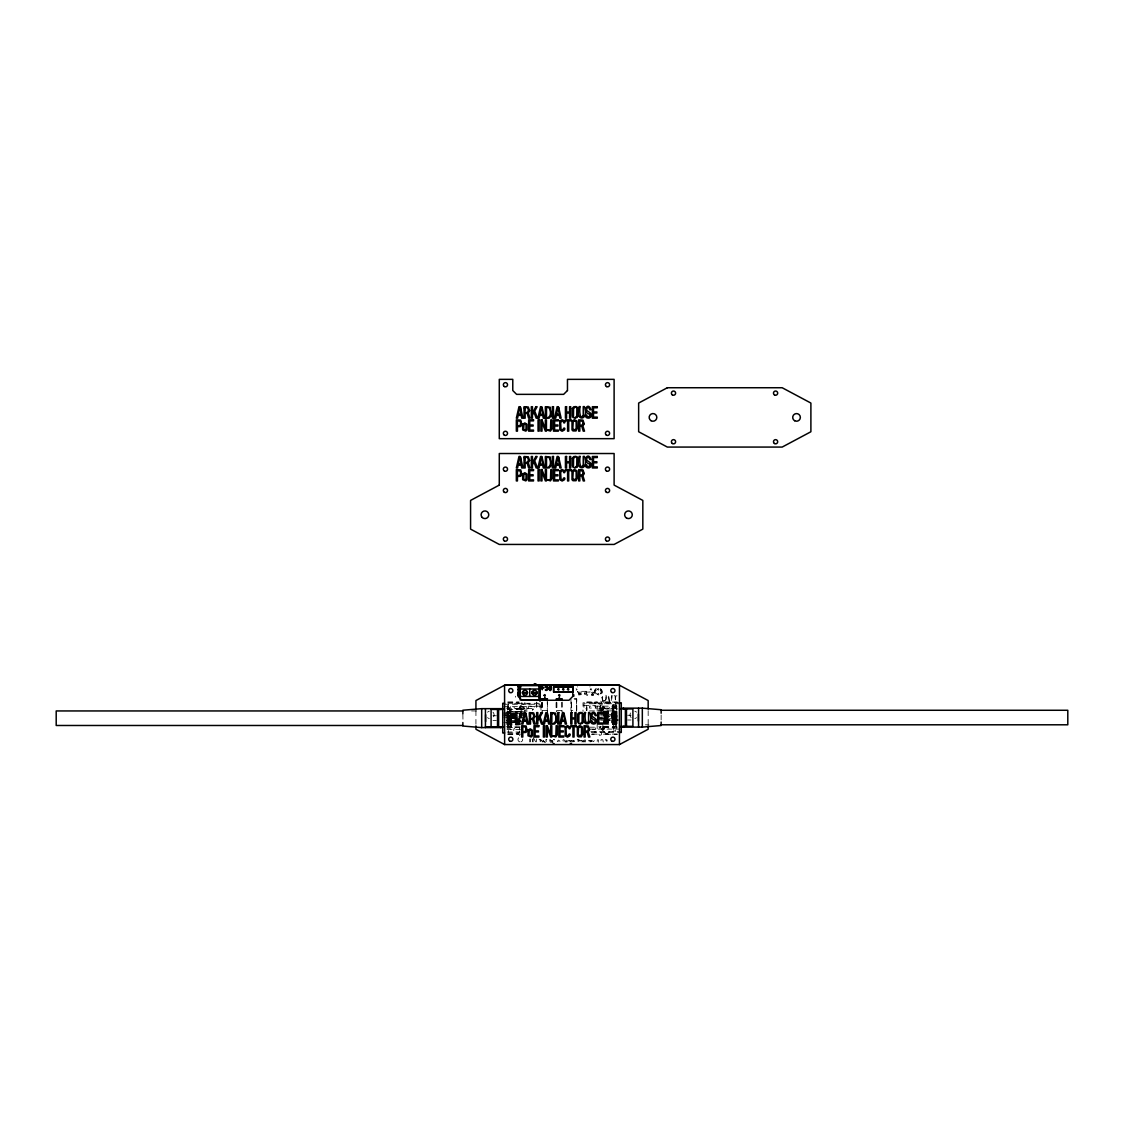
<?xml version="1.0" encoding="UTF-8"?>
<svg xmlns="http://www.w3.org/2000/svg" width="1124" height="1124" viewBox="0 0 1124 1124"><rect width="100%" height="100%" fill="white"/><g stroke="black" fill="none" stroke-linecap="round" stroke-linejoin="round"><path stroke-width="0.75" stroke-dasharray="5 3.75" d="M551.687 742.5L551.884 740.871L552.348 742.5M566.946 742.135L567.55 740.59M592.418 740.688L593.374 741.643L594.343 740.632M515.621 696.22L515.621 697.203M551.111 740.59L552.727 740.547L552.924 742.5M568.337 740.59L569.685 740.435L568.913 741.208M580.237 740.59L581.572 740.435L580.799 741.208M588.428 740.59L589.777 740.435L589.004 741.208M612.159 722.058L614.336 722.001L614.392 727.102M614.35 722.423L612.159 722.423L612.215 712.883M509.242 718.419L509.242 717.73M510.858 718.967C511.926 721.58 507.767 717.758 509.242 719.725L523.391 719.88M510.858 725.978L510.984 727.214L510.858 709.3C512.825 711.548 506.193 709.764 510.858 709.708M612.271 716.55C610.936 719.023 615.98 717.449 614.069 716.691M612.271 719.739C613.114 724.91 615.095 716.213 614.589 718.798M613.058 716.957L614.069 717.449L614.013 716.381M614.069 719.88L614.533 718.025M606.651 740.702C602.619 739.002 610.121 738.988 605.948 742.219M612.299 709.089L613.816 707.994M612.159 713.29L614.294 713.192L613.353 714.26C616.753 714.499 609.854 714.611 613.058 714.26M614.322 724.783L613.437 724.559C609.531 720.428 616.683 730.361 614.421 725.022M509.242 724.376C510.156 725.865 510.366 723.898 510.858 724.46M509.242 722.648L509.86 723.097L509.411 721.903M612.439 722.1L612.636 721.833A1.883 1.883 0 0 1 613.859 721.833L613.859 722.662A1.883 1.883 0 0 1 612.636 722.662L612.482 712.827M524.332 710.916L525.807 710.916M601.087 710.902L602.562 710.902M519.358 735.602L520.243 734.436M614.477 712.981L614.364 711.253L614.589 713.852M521.227 712.546L521.227 714.021M521.227 716.438L521.227 717.913M510.465 711.366L508.989 712.405L511.125 712.237M509.636 712.166L511.111 711.127L509.088 711.366M612.692 723.758L613.156 724.559M613.606 727.13L614.069 727.931L613.816 727.13M576.05 688.759L577.16 689.391L576.106 690.15M613.844 709.089L614.097 707.811L612.299 707.994M573.156 741.784C576.893 741.699 571.484 738.51 572.58 742.093M590.648 741.784C594.399 741.685 588.962 738.524 590.072 742.093M510.141 715.735C512.291 716.438 510.76 710.902 511.111 715.257M612.439 715.735L614.21 715.454M510.858 726.385L508.947 726.497L510.858 726.666M617.048 695.868L615.755 695.868L615.474 701.601L615.039 695.868L613.409 695.433M574.083 698.833L576.696 698.903L576.696 711.464M574.561 699.072L576.696 699.072L576.696 710.551L570.95 710.551L570.95 699.072M602.534 700.926L602.942 701.292M507.725 702.022L519.119 702.022M617.343 702.022L602.675 702.093L617.231 702.247M507.865 702.247L519.133 702.233M619.535 702.795L583.005 702.795L583.005 711.52M507.936 703.301L540.995 703.301L540.995 710.284M620.322 703.75L583.96 703.75L583.96 710.789M503.678 704.256L540.04 704.256L540.04 711.295M583.96 705.661L595.439 705.661L595.439 710.789M540.04 706.167L528.561 706.167L528.561 711.295M617.02 706.139L589.51 706.139L589.51 708.05L597.167 708.05M503.678 706.645L534.49 706.645L534.49 708.556L526.833 708.556M616.978 707.094L613.62 707.094L613.62 706.139M507.022 707.6L510.38 707.6L510.38 706.645M616.514 708.148L599.05 708.148L599.05 711.295M506.573 708.654L524.95 708.654L524.95 713.389M586.826 708.668L585.871 708.668L586.826 709.623M599.05 708.935L617.863 708.935M507.711 709.441L524.95 709.441M547.248 710.551L541.501 710.551L541.501 699.072M561.831 710.551L556.085 710.551L556.085 699.072M471.588 710.944L478.599 710.944M589.51 710.916L616.683 710.916M603.757 711.099L613.156 711.099M507.317 711.422L522.674 711.422M510.844 711.618L523.391 711.618M603.391 711.492L617.455 711.492M506.545 712.012L524.346 712.012M603.391 712.265L617.455 712.265M503.678 712.771L524.346 712.771M603.546 712.827L616.781 712.827M603.391 713.094L620.322 713.094M507.219 713.333L522.042 713.333M510.844 713.515L525.161 713.389M612.173 713.389L613.058 713.459M503.678 713.656L524.346 713.656M603.757 713.642L613.156 713.642M603.391 713.852L620.322 713.852M510.844 714.147L521.817 714.147M503.678 714.414L524.346 714.414M600.609 714.442L613.156 714.442M603.391 714.738L617.455 714.738M510.844 714.948L521.817 714.948M603.757 715.075L613.156 715.075M503.678 715.3L520.96 715.3M612.215 715.257L617.343 715.257M627.614 715.257L631.028 715.257M510.844 715.581L524.95 715.581M603.391 715.496L617.455 715.496M492.972 715.763L496.387 715.763M506.657 715.763L511.785 715.763M600.609 715.876L613.156 715.876M503.678 716.072L520.96 716.072M510.844 716.381L521.817 716.381M604.6 716.381L617.455 716.381M603.757 716.508L613.156 716.508M506.545 716.957L524.95 717.014M603.757 717.309L617.455 717.154M613.058 717.449L612.411 716.606M503.678 717.716L524.346 717.716M510.844 717.814L521.817 717.814M603.391 718.039L620.322 718.039M510.844 718.447L520.243 718.447M506.545 718.601L519.4 718.601M600.609 718.742L613.156 718.742M603.391 718.798L617.455 718.798M506.545 719.374L520.243 719.248M603.757 719.374L613.156 719.374M604.6 719.683L620.322 719.683M612.215 719.992L617.343 719.992M627.614 719.992L631.028 719.992M506.545 720.245L520.609 720.245M600.609 720.175L613.156 720.175M492.972 720.498L496.387 720.498M506.657 720.498L511.785 720.498M604.6 720.456L620.322 720.456M510.844 720.681L520.243 720.681M603.757 720.807L614.069 720.639L614.013 719.683M506.545 721.018L520.609 721.018M510.844 721.313L523.391 721.313M603.391 721.327L620.322 721.327M603.757 721.594L613.156 721.594M506.545 721.903L520.609 721.903M510.886 722.114L511.083 723.364L508.975 723.322L509.453 722.1L520.243 722.114M603.391 722.1L620.322 722.1M603.546 722.409L616.781 722.409M503.678 722.662L520.609 722.662M507.219 722.929L520.454 722.929M510.858 723.097L510.141 723.097L510.858 722.549M603.391 722.985L620.322 722.985M506.545 723.491L520.609 723.491M603.391 723.744L620.322 723.744M506.545 724.249L520.609 724.249M603.757 724.137L616.683 724.334M520.243 724.643L509.931 725.106L509.411 723.491M645.401 724.797L648.913 724.797M507.317 724.839L519.372 724.839M603.757 726.315L616.289 726.315M506.137 726.821L520.243 726.821M617.427 727.102L599.05 727.102L599.05 726.315M589.51 727.186L597.167 727.186M507.486 727.607L519.709 727.607M616.978 728.155L613.62 728.155C615.067 731.274 610.009 729.546 613.535 729.04M507.022 728.661L510.38 728.661L510.38 729.616M589.51 729.111L620.322 729.111M506.98 729.616L520.215 729.616M592.165 729.588L595.439 729.588L595.439 726.16M590.887 731.499L620.322 731.499M507.135 732.005L519.569 732.005M591.21 732.455L619.535 732.455M507.936 732.96L520.117 732.96M507.851 734.028L519.091 734.028M592.151 734.042L597.518 734.197L591.35 734.267M617.231 734.042L602.675 734.197L617.385 734.253M507.753 734.267L519.119 734.253M540.068 741.419C544.887 740.842 536.541 736.403 539.492 742.5M577.933 741.419C583.061 740.983 574.617 736.22 577.357 742.5M558.361 741.699L557.265 741.348L558.586 740.028L560.019 741.348L558.937 741.699M511.013 717.73L509.242 718.011L509.228 719.374M612.215 716.255L612.439 715.454M612.327 719.739L612.439 720.639M612.735 731.499L614.238 730.67L614.069 731.499M533.169 737.499L535.797 742.093M571.919 740.59L570.374 740.491L569.98 741.952M589.833 686.933L590.044 686.778M577.314 686.82L577.539 686.933M586.658 710.635L586.728 702.022L597.518 702.093L586.897 702.247L586.897 710.621M571.231 702.093L571.231 711.506M562.112 702.05L562.112 711.464M556.647 702.093L556.647 711.506M547.529 702.05L547.529 711.464M542.063 702.093L542.063 711.506M536.808 702.093L536.808 710.509M661.137 714.99L661.137 721.58M648.169 710.677L648.169 724.179M616.5 704.706L616.5 730.544M615.924 711.492L615.924 712.265M615.924 713.094L615.924 713.852M615.924 714.738L615.924 715.496M615.924 718.039L615.924 718.798M615.924 721.327L615.924 722.1M615.924 722.985L615.924 723.744M615.545 703.75L615.545 731.499M614.968 716.381L614.968 717.154M614.968 719.683L614.968 720.456M614.772 716.381L614.772 717.154M614.772 719.683L614.772 720.456M614.589 711.492L614.589 712.265M614.589 714.738L614.589 715.496M614.589 716.381L614.589 717.154M614.589 719.683L614.589 720.456M614.589 721.327L614.589 722.1M613.437 712.827L613.437 722.409M613.156 708.935L613.156 726.315M612.201 695.503C609.925 716.986 605.597 681.509 609.742 700.898A1.517 1.517 0 0 0 611.091 700.688L611.484 695.503M611.526 712.827L611.526 722.409M604.698 712.883L604.698 722.367M603.223 741.952C603.419 737.358 598.263 740.182 602.647 741.882M602.914 706.139L602.914 710.916M602.914 724.334L602.914 729.111M600.933 708.148L600.933 712.883M598.305 742.219C599.261 736.908 595.832 740.814 597.729 742.219M597.167 706.139L597.167 711.534M597.167 723.744L597.167 729.111M596.142 702.795L596.142 703.75M596.142 731.499L596.142 732.455M595.734 702.795L595.734 703.75M595.734 731.499L595.734 732.455M594.905 702.795L594.905 703.75M594.905 731.499L594.905 732.455M594.484 702.795L594.484 703.75M594.484 731.499L594.484 732.455M585.183 742.023C586.925 739.381 583.216 738.707 584.606 742.093M583.946 741.952L583.117 740.309L581.867 741.952M583.37 741.882L583.047 740.871L582.443 741.882M576.471 699.072L576.471 711.351M571.456 702.57L571.456 711.351M571.343 742.191L571.343 740.899L570.556 741.882M566.313 742.023L566.089 740.309L565.737 742.093M565.091 741.952C564.782 737.751 560.595 740.28 564.515 741.882M561.831 702.345L561.888 711.351M556.872 702.57L556.872 711.351M550.324 742.5L550.086 739.353L549.748 742.5M547.248 699.072L547.304 711.351M545.533 742.219L546.489 741.053L545.533 739.915C550.086 739.536 541.023 738.061 544.957 742.5M544.311 741.952L543.061 740.309L542.232 741.952M543.735 741.882L543.398 740.871L542.808 741.882M542.288 702.57L542.288 711.351M536.584 702.247L536.584 710.607M536.443 739.016L536.443 741.896M533.169 738.96L533.169 741.896M532.453 739.016L532.453 741.896M530.43 739.016L530.43 741.896M529.713 739.016L529.713 741.896M529.516 703.301L529.516 704.256M529.095 703.301L529.095 704.256M528.266 703.301L528.266 704.256M527.859 703.301L527.859 704.256M526.833 706.645L526.833 712.012M521.086 706.645L521.086 711.422M520.581 712.012L520.609 712.771M520.609 713.656L520.581 714.414M520.581 716.957L520.609 717.716M519.302 713.389L519.302 722.873M512.474 713.333L512.474 722.929M511.785 713.389L511.785 722.873M511.518 713.333L511.518 722.929M510.563 713.333L510.563 722.929M509.987 715.3L510.141 716.536C513.542 716.775 506.643 716.887 509.86 716.536L509.86 715.735M509.987 718.601L509.987 719.374M509.608 708.654L509.608 713.389M509.411 712.012L509.411 712.771M509.411 713.656L509.411 714.414M509.411 715.3L509.411 716.072M509.411 716.957L509.411 717.716M509.411 720.245L509.411 721.018M509.032 715.3L509.032 716.072M509.032 718.601L509.032 719.374M508.455 704.256L508.455 732.005M508.076 712.012L508.076 712.771M508.076 713.656L508.076 714.414M508.076 716.957L508.076 717.716M508.076 720.245L508.076 721.018M508.076 721.903L508.076 722.662M508.076 723.491L508.076 724.249M507.5 705.212L507.5 731.05M507.317 712.012L507.317 712.771M507.317 713.656L507.317 714.414M507.317 716.957L507.317 717.716M507.317 720.245L507.317 721.018M507.317 721.903L507.317 722.662M507.317 723.491L507.317 724.249M475.93 710.677L475.93 724.179M462.863 714.176L462.976 720.765M636.521 717.604A3.822 3.822 0 0 1 634.807 718.587M631.112 717.604A3.822 3.822 0 0 1 631.112 712.194M634.807 711.197A3.822 3.822 0 0 1 636.521 712.194M492.986 712.194A3.822 3.822 0 0 1 492.986 717.604M489.291 718.587A3.822 3.822 0 0 1 487.577 717.604M487.577 712.194A3.822 3.822 0 0 1 489.291 711.197M519.85 730.895A3.105 3.105 0 0 1 515.073 732.876A3.105 3.105 0 0 1 515.073 727.706A3.105 3.105 0 0 1 519.85 729.687A2.29 2.29 0 0 1 519.864 727.509M524.866 702.486A1.503 1.503 0 0 1 523.362 704.088A1.503 1.503 0 0 1 521.859 702.486M522.646 739.058A2.389 2.389 0 0 1 520.918 741.84M519.681 741.84A2.389 2.389 0 0 1 519.836 737.189M603.096 726.497A1.911 1.911 0 0 1 603.602 729.378A1.911 1.911 0 0 1 600.68 729.378A1.911 1.911 0 0 1 601.185 726.497M603.771 726.526A2.29 2.29 0 0 1 603.771 729.771A2.29 2.29 0 0 1 600.525 729.771A2.29 2.29 0 0 1 600.525 726.526M590.212 689.391C592.25 691.836 591.505 686.736 590.212 689.349M597.406 689.377C599.724 692.061 598.867 686.497 597.42 689.265M597.406 694.239C599.724 696.978 598.895 691.26 597.42 694.182M596.31 688.647L596.057 688.9A3.709 3.709 0 0 0 595.776 694.604L595.467 694.618A3.92 3.92 0 0 1 596.142 688.576L596.31 688.647M584.564 692.918C584.452 696.796 586.883 693.044 584.564 692.918M601.93 697.358C603.771 712.293 611.049 687.762 601.93 697.358M520.567 707.263C522.196 712.349 524.529 703.666 520.567 707.263M600.862 706.757C602.492 711.843 604.81 703.16 600.862 706.757M600.862 727.804C602.492 732.89 604.81 724.221 600.862 727.804M587.768 694.843C585.871 697.751 586.686 690.08 586.672 693.677L587.74 692.862L586.995 693.775L587.768 694.843M579.759 694.801C577.005 696.29 579.562 690.277 579.759 694.801M596.31 693.845L596.142 693.634A2.768 2.768 0 0 1 596.142 690.108L596.113 689.799A2.979 2.979 0 0 0 596.113 693.944L596.184 693.972M600.23 689.827L600.399 690.108A2.768 2.768 0 0 1 600.399 693.634L600.413 693.944A2.979 2.979 0 0 0 600.413 689.799L600.286 689.771M612.173 710.157C613.465 713.459 615.741 707.937 612.173 710.157M612.173 727.369C613.971 730.614 615.137 725.233 612.173 727.369M511.069 720.245L511.167 721.931L511.111 720.217M593.275 692.089C588.625 692.567 594.905 694.758 593.275 692.089M593.542 695.082C588.779 696.922 593.149 691.611 593.542 695.082M612.173 706.041C611.273 709.188 617.245 705.83 612.271 705.97M614.083 704.397C609.503 704.748 615.615 707.221 614.125 704.355M580.223 693.368C579.52 696.683 583.272 693.494 580.251 693.325M591.688 694.435L593.247 694.941L591.688 694.435M508.975 713.136L511.153 713.248L508.975 713.136M553.626 739.606L554.413 739.831L553.626 739.606M541.136 740.519L540.068 740.842L540.068 739.915L541.136 740.519M579.478 693.494L578.663 693.044L579.478 693.494M573.212 740.941L573.928 741.039L573.212 740.941M579 740.519L577.933 740.842L577.933 739.915L579 740.519M590.718 740.941L591.435 741.039L590.718 740.941M612.51 710.115L612.636 710.818A1.883 1.883 0 0 0 613.859 710.818L613.859 709.975A1.883 1.883 0 0 0 612.636 709.975L612.636 709.975M612.51 727.34L613.058 727.931L612.566 727.284M600.258 688.576L600.483 688.9A3.709 3.709 0 0 1 600.764 694.604L600.708 694.941A3.92 3.92 0 0 0 600.399 688.576L600.328 688.562M577.385 691.33L577.427 692.187L590.058 692.061L589.988 691.33L577.469 691.33M604.22 700.842L605.513 700.252A5.746 5.746 0 0 0 605.513 696.515L605.077 696.079A1.517 1.517 0 0 0 603.307 696.079L602.871 696.515A5.746 5.746 0 0 0 602.871 700.252L604.22 700.842M533.268 709.104L532.312 710.073L533.268 709.104M515.242 708.682A3.105 3.105 0 0 0 519.906 705.984A3.105 3.105 0 0 0 515.242 703.301A3.105 3.105 0 0 0 515.242 708.682M605.119 708.682A3.105 3.105 0 0 0 609.784 705.998A3.105 3.105 0 0 0 605.119 703.301A3.105 3.105 0 0 0 605.119 708.682M605.119 732.989A3.105 3.105 0 0 0 609.784 730.291A3.105 3.105 0 0 0 605.119 727.607A3.105 3.105 0 0 0 605.119 732.989M599.359 703.891A1.503 1.503 0 0 0 601.621 702.584A1.503 1.503 0 0 0 599.359 701.278A1.503 1.503 0 0 0 599.359 703.891M599.359 735.012A1.503 1.503 0 0 0 601.621 733.705A1.503 1.503 0 0 0 599.359 732.398A1.503 1.503 0 0 0 599.359 735.012M520.51 708.963A1.911 1.911 0 0 0 523.7 708.106A1.911 1.911 0 0 0 521.367 705.76A1.911 1.911 0 0 0 520.51 708.963M520.707 709.595A2.29 2.29 0 0 0 524.149 707.6A2.29 2.29 0 0 0 520.707 705.619A2.29 2.29 0 0 0 520.707 709.595M600.792 708.443A1.911 1.911 0 0 0 603.995 707.586A1.911 1.911 0 0 0 601.649 705.254A1.911 1.911 0 0 0 600.792 708.443M600.525 708.724A2.29 2.29 0 0 0 604.361 707.684A2.29 2.29 0 0 0 601.551 704.874A2.29 2.29 0 0 0 600.525 708.724"/><path stroke-width="1.5" d="M520.187 698.383L520.187 685.626L539.323 685.626L539.323 699.985L520.187 699.985L520.187 685.345M517.995 686.553C519.33 684.839 519.457 691.063 517.995 689.546M532.13 692.145L532.158 693.424L536.935 693.424L537.033 692.651L532.158 692.005L532.158 693.424M522.576 692.075L522.576 693.368L527.465 692.721L522.576 692.075L522.576 693.368M520.033 685.12C520.3 689.841 519.766 690.122 518.782 692.932A2.276 2.276 0 0 1 517.686 693.101M542.063 698.945L544.676 698.833L544.747 697.372L544.915 698.833L547.529 698.903M556.647 698.945L559.26 698.833L559.331 697.372L559.499 698.833L562.112 698.903M619.436 744.65L619.464 685.233L504.564 685.233L475.93 700.547L475.93 708.991M571.526 743.568L570.275 743.582M554.034 743.554L553.219 743.624M573.816 694.73L573.816 696.234M503.538 708.654L481.676 708.654L462.863 710.227L462.863 713.74M620.462 727.102L642.324 727.102L661.137 725.528L661.137 722.015M520.187 689.012L539.323 689.012M517.644 693.859C520.693 691.962 521.044 696.515 517.63 694.562M520.187 696.43L539.323 696.43M541.501 699.072L547.304 699.072M556.085 699.072L561.888 699.072M619.366 702.795L621.277 702.795L621.277 732.455L619.366 732.455M504.634 703.301L502.723 703.301L502.723 732.96L504.634 732.96M621.446 708.148L642.324 708.148L661.137 709.722L661.137 713.234M620.996 708.935L632.91 708.935L632.91 726.315L620.996 726.315M503.004 709.441L491.09 709.441L491.09 726.821M661.179 710.27L1067.8 710.27L1067.8 724.797L661.179 724.797M462.821 710.944L56.2 710.944L56.2 725.486L462.821 725.486M485.442 726.821L503.004 726.821M462.863 722.521L462.863 726.034L481.676 727.607L502.554 727.607M475.93 725.879L475.93 729.251L504.634 744.566L619.464 744.566L648.169 729.251L648.169 725.879M540.026 685.12L540.096 700.997M536.935 692.005L536.963 693.297A2.487 2.487 0 0 1 532.832 694.534A2.487 2.487 0 0 1 533.83 690.333A2.487 2.487 0 0 1 536.963 693.297M648.169 708.991L648.169 700.547L619.464 685.233L504.564 685.233L504.634 744.566M642.324 708.148L642.324 727.102M638.558 708.148L638.558 727.102M638.39 714.176L638.39 721.046M626.475 708.935L626.475 726.315M625.38 708.935L625.38 726.315M623.511 708.148L623.511 708.935M623.511 726.315L623.511 727.102M572.804 685.233L572.804 696.416L568.983 700.252L521.943 700.252L518.122 696.416L518.122 685.233M539.871 685.345L539.871 689.181M539.871 689.405L539.871 696.824M539.871 697.063L539.871 700.884M539.323 685.626L539.323 699.985M529.755 689.012L529.755 696.43M527.381 692.075L527.381 693.368M520.665 685.626L520.665 687.537M519.443 696.74L518.782 695.489A2.276 2.276 0 0 0 517.686 695.32M500.489 708.654L500.489 709.441M500.489 726.821L500.489 727.607M498.62 709.441L498.62 726.821M497.525 709.441L497.525 726.821M485.61 714.709L485.61 721.58M485.442 708.654L485.442 727.607M481.676 708.654L481.676 727.607M566.566 456.499L566.566 461.781L569.573 461.781L569.573 456.499L570.711 456.499L570.711 467.963L569.573 467.963L569.573 462.849L566.566 462.849L566.566 467.963L565.428 467.963L565.428 456.499L566.566 456.499M566.566 406.719L566.566 412.002L569.573 412.002L569.573 406.719L570.711 406.719L570.711 418.184L569.573 418.184L569.573 413.07L566.566 413.07L566.566 418.184L565.428 418.184L565.428 406.719L566.566 406.719M571.905 712.602L571.905 717.899L574.926 717.899L574.926 712.602L576.064 712.602L576.064 724.067L574.926 724.067L574.926 718.953L571.905 718.953L571.905 724.067L570.781 724.067L570.781 712.602L571.905 712.602M544.03 695.433C546.053 697.878 545.407 692.749 544.044 695.391M557.743 689.405C559.668 691.892 559.134 686.82 557.743 689.363M558.614 695.433C560.637 697.878 559.977 692.749 558.614 695.391M562.604 689.405C564.515 691.906 564.079 686.736 562.604 689.363M567.465 689.405C569.418 691.878 568.899 686.708 567.465 689.363M591.027 415.487C591.407 419.392 584.41 418.831 585.478 414.925L586.602 414.925L587.543 417.032L589.805 416.217A5.002 5.002 0 0 0 589.833 414.264C581.249 412.466 588.077 400.495 590.957 409.768L589.833 409.768L588.962 407.633L587.023 407.914C584.635 411.876 592.123 411.567 591.027 415.487M591.027 465.266C591.407 469.172 584.41 468.61 585.478 464.704L586.602 464.704L587.543 466.811L589.805 465.996A5.002 5.002 0 0 0 589.833 464.043C581.249 462.245 588.077 450.274 590.957 459.533L589.833 459.533L588.962 457.398L587.023 457.693C584.635 461.655 592.123 461.346 591.027 465.266M596.366 721.383C596.76 725.275 589.749 724.713 590.831 720.807L591.941 720.807L592.882 722.929L595.144 722.1A5.002 5.002 0 0 0 595.186 720.147C586.587 718.362 593.43 706.378 596.31 715.651L595.186 715.651L594.301 713.515L592.362 713.81C589.988 717.758 597.462 717.449 596.366 721.383M572.397 408.518L572.397 416.147L573.437 417.735L573.563 408.588L575.98 406.565L573.619 406.818L572.397 408.518M572.397 458.297L572.397 465.926L573.437 467.514L573.563 458.367L575.98 456.344L573.619 456.597L572.397 458.297M577.736 714.4L577.736 722.029L578.79 723.617L578.902 714.471L581.333 712.447L578.972 712.714L577.736 714.4M541.81 686.357L541.796 687.495L540.349 687.958L541.796 688.267L542.26 689.714L542.569 688.267L544.016 687.804L541.81 686.357M548.034 688.619C547.43 692.314 542.752 689.307 547.107 689.209A2.276 2.276 0 0 0 547.107 687.466C542.105 687.045 548.512 684.446 548.034 688.619M548.737 687.986C551.196 696.374 553.036 681.13 548.737 687.986M578.003 415.29L577.258 417.426L574.589 418.142L576.753 416.077L576.879 406.93L577.919 408.518L578.003 415.29M578.003 465.069L577.258 467.205L574.589 467.921L576.753 465.856L576.879 456.709L577.919 458.297L578.003 465.069M583.356 721.186L582.597 723.308L579.928 724.025L582.106 721.959L582.218 712.813L583.272 714.4L583.356 721.186M550.76 416.105L549.313 418.114L545.365 418.17L545.365 417.116C552.432 420.446 552.418 404.457 545.365 407.759L545.365 406.705L550.226 407.239L550.76 416.105M550.76 465.884L549.313 467.893L545.365 467.949L545.365 466.896C552.404 470.282 552.46 454.11 545.365 457.538L545.365 456.484L550.226 457.018L550.76 465.884M556.099 722.001L554.666 723.996L550.718 724.053L550.718 722.999C557.785 726.343 557.757 710.34 550.718 713.656L550.718 712.602L555.579 713.136L556.099 722.001M529.601 410.653L528.294 413.028L529.924 418.184L528.617 418.184L527.184 413.323L525.147 413.337L525.147 418.184L524.023 418.184L524.023 412.283C529.854 414.756 529.741 405.328 524.023 407.773L524.023 406.719L528.294 407.029L529.601 410.653M529.601 460.433L528.294 462.807L529.924 467.963L528.617 467.963L527.184 463.102L525.147 463.116L525.147 467.963L524.023 467.963L524.023 462.062C529.854 464.535 529.741 455.108 524.023 457.552L524.023 456.499L528.294 456.808L529.601 460.433M534.954 716.55L533.591 718.938L535.277 724.081L533.956 724.081L532.537 719.205L530.5 719.234L530.5 724.081L529.362 724.081L529.362 718.166C535.207 720.653 535.094 711.225 529.362 713.656L529.362 712.602L533.647 712.911L534.954 716.55M583.244 415.543C579.548 421.036 579.169 408.476 580.293 406.607L579.155 406.607C574.013 421.795 589.524 421.795 584.382 406.607L583.244 406.607L583.244 415.543M583.244 465.322C579.548 470.816 579.169 458.255 580.293 456.386L579.155 456.386C574.013 471.574 589.524 471.574 584.382 456.386L583.244 456.386L583.244 465.322M588.583 721.439C584.902 726.919 584.522 714.358 585.646 712.49L584.508 712.49C579.352 727.692 594.863 727.678 589.721 712.49L588.583 712.49L588.583 721.439M551.926 428.722L550.479 431.096L547.149 430.099L550.465 429.818L550.816 419.828L551.926 419.828L551.926 428.722M551.926 478.501L550.479 480.875L547.149 479.878L550.465 479.597L550.816 469.607L551.926 469.607L551.926 478.501M557.279 734.604L555.818 736.979L552.488 735.995L555.818 735.7L556.155 725.711L557.279 725.711L557.279 734.604M522.674 424.254L522.674 429.902L525.821 431.11L527.016 429.916L527.016 424.254L524.838 422.919L522.674 424.254M522.674 474.033L522.674 479.681L525.821 480.889L527.016 479.695L527.016 474.033L524.838 472.698L522.674 474.033M528.013 730.15L528.013 735.799L531.174 736.993L532.355 735.813L532.355 730.15L530.191 728.816L528.013 730.15M559.822 421.036L559.822 429.93L562.141 431.265L564.473 429.93C565.92 427.527 562.969 427.275 563.264 429.705L561.031 429.705L560.637 422.61L562.141 420.783L563.475 421.626C563.138 423.931 565.962 423.074 564.473 421.036L562.141 419.702L559.822 421.036M559.822 470.816L559.822 479.709L562.141 481.044L564.473 479.709C565.92 477.307 562.969 477.054 563.264 479.484L561.031 479.484L560.637 472.389L562.141 470.563L563.475 471.406C563.138 473.696 565.962 472.853 564.473 470.816L562.141 469.481L559.822 470.816M565.175 726.933L565.175 735.813L567.494 737.147L569.812 735.813C571.273 733.424 568.322 733.157 568.603 735.588L566.384 735.588L565.99 728.507L567.494 726.68L568.828 727.509C568.491 729.813 571.301 728.956 569.812 726.933L567.494 725.598L565.175 726.933M519.92 406.719L517.588 418.184L516.337 418.184L518.979 406.719L519.92 406.719M518.951 414.334L518.74 415.388L521.171 415.402L521.733 418.184L522.997 418.184L520.426 407.071L520.96 414.334L518.951 414.334M519.92 456.499L517.588 467.963L516.337 467.963L518.979 456.499L519.92 456.499M518.951 464.114L518.74 465.167L521.171 465.181L521.733 467.963L522.997 467.963L520.426 456.85L520.96 464.114L518.951 464.114M541.459 406.719L539.127 418.184L537.876 418.184L540.518 406.719L541.459 406.719M540.489 414.349L540.279 415.402L542.709 415.402L543.285 418.184L544.536 418.184L541.979 407.071L542.499 414.349L540.489 414.349M541.459 456.499L539.127 467.963L537.876 467.963L540.518 456.499L541.459 456.499M540.489 464.128L540.279 465.181L542.709 465.181L543.285 467.963L544.536 467.963L541.979 456.85L542.499 464.128L540.489 464.128M558.08 406.719L555.748 418.184L554.483 418.184L557.125 406.719L558.08 406.719M557.111 414.334L556.886 415.388L559.316 415.402L559.893 418.184L561.143 418.184L558.586 407.071L559.106 414.334L557.111 414.334M558.08 456.499L555.748 467.963L554.483 467.963L557.125 456.499L558.08 456.499M557.111 464.114L556.886 465.167L559.316 465.181L559.893 467.963L561.143 467.963L558.586 456.85L559.106 464.114L557.111 464.114M525.273 712.602L522.941 724.067L521.677 724.067L524.332 712.602L525.273 712.602M524.304 720.231L524.093 721.285L526.524 721.285L527.086 724.067L528.35 724.067L525.779 712.953L526.299 720.231L524.304 720.231M546.812 712.616L544.48 724.081L543.215 724.081L545.871 712.616L546.812 712.616M545.842 720.231L545.632 721.285L548.062 721.285L548.624 724.067L549.889 724.067L547.318 712.967L547.852 720.231L545.842 720.231M563.419 712.602L561.087 724.067L559.822 724.067L562.478 712.602L563.419 712.602M562.45 720.231L562.239 721.285L564.669 721.285L565.231 724.067L566.496 724.067L563.925 712.953L564.459 720.231L562.45 720.231M572.004 421.022L572.004 429.958L572.973 430.928L576.008 430.928L577.3 428.413L576.963 421.022L574.49 419.702L572.004 421.022M572.004 470.787L572.004 479.737L572.973 480.707L576.008 480.707L577.3 478.192L576.963 470.787L574.49 469.481L572.004 470.787M577.357 726.905L577.357 735.855L578.312 736.81L581.361 736.81L582.654 734.295L582.316 726.905L579.829 725.598L577.357 726.905M521.775 424.422L520.735 426.488L517.447 426.755L517.447 431.152L516.337 431.152L516.337 419.828L520.735 420.109L521.775 424.422M521.775 474.202L520.735 476.267L517.447 476.534L517.447 480.932L516.337 480.932L516.337 469.607L520.735 469.888L521.775 474.202M527.128 730.319L526.074 732.37L522.801 732.637L522.801 737.035L521.677 737.035L521.677 725.711L526.088 725.992L527.128 730.319M584.227 423.706L582.934 426.052L584.536 431.152L583.244 431.152L581.811 426.277L579.829 426.361L579.829 431.152L578.705 431.152L578.705 419.814L582.934 420.123L584.227 423.706M584.227 473.485L582.934 475.831L584.536 480.932L583.244 480.932L581.811 476.056L579.829 476.14L579.829 480.932L578.705 480.932L578.705 469.593L582.934 469.902L584.227 473.485M589.566 729.602L588.217 731.949L589.889 737.035L588.583 737.035L587.164 732.16L585.168 732.244L585.168 737.035L584.044 737.035L584.044 725.711L588.274 726.006L589.566 729.602M520.665 424.408L519.569 425.715L517.447 425.715L517.447 420.868L520.37 421.219L520.665 424.408M520.665 474.188L519.569 475.494L517.447 475.494L517.447 470.647L520.37 470.998L520.665 474.188M526.004 730.305L524.908 731.598L522.801 731.598L522.801 726.75L525.723 727.102L526.004 730.305M535.853 684.066C535.066 687.382 532.369 682.156 535.853 684.066M523.953 424.296L523.644 428.932L524.838 430.225L526.046 428.932L526.046 425.237L525.723 424.296L523.953 424.296M523.953 474.075L523.644 478.712L524.838 480.004L526.046 478.712L526.046 475.016L525.723 474.075L523.953 474.075M529.306 730.193L528.982 734.829L530.177 736.108L531.385 734.829L531.385 731.12L531.062 730.193L529.306 730.193M573.24 421.247L572.804 428.469L574.49 430.169L576.176 428.469L576.176 422.498L575.741 421.247L573.24 421.247M573.24 471.026L572.804 478.248L574.49 479.948L576.176 478.248L576.176 472.277L575.741 471.026L573.24 471.026M578.593 727.144L578.143 734.351L579.829 736.051L581.529 734.351L581.529 728.394L581.08 727.144L578.593 727.144M583.103 423.706L582.668 424.9L579.829 425.308L579.829 420.854L582.668 421.303L583.103 423.706M583.103 473.485L582.668 474.665L579.829 475.087L579.829 470.633L582.668 471.082L583.103 473.485M588.442 729.602L588.021 730.783L585.168 731.204L585.168 726.75L588.021 727.186L588.442 729.602M549.791 687.2L549.65 687.466A2.276 2.276 0 0 0 549.65 689.209C551.28 691.977 551.828 685.134 549.791 687.2M535.867 406.719L532.453 413.042L532.453 406.719L531.315 406.719L531.315 418.184L532.453 418.184L532.453 415.051L534.012 412.283L536.162 418.184L537.497 418.184L534.715 411.033L537.132 406.719L535.867 406.719M535.867 456.499L532.453 462.821L532.453 456.499L531.315 456.499L531.315 467.963L532.453 467.963L532.453 464.83L534.012 462.048L536.162 467.963L537.497 467.963L534.715 460.812L537.132 456.499L535.867 456.499M541.206 712.602L537.806 718.924L537.806 712.602L536.668 712.602L536.668 724.067L537.806 724.067L537.806 720.934L539.365 718.166L541.501 724.067L542.85 724.067L540.054 716.929L542.485 712.602L541.206 712.602M553.542 686.75L553.584 692.173L573.254 692.061L573.184 686.75L553.542 686.75M567.465 390.534L563.63 394.355L516.604 394.355L512.783 390.534L512.783 379.35L499.281 379.35L499.281 438.669L614.111 438.669L614.111 379.35L567.465 379.35L567.465 390.534M667.347 387.738L638.643 403.052L638.643 431.757L667.347 447.071L782.178 447.071L810.896 431.757L810.896 403.052L782.178 387.738L667.347 387.738M499.281 485.104L470.577 500.419L470.577 529.123L499.281 544.438L614.111 544.438L642.83 529.123L642.83 500.419L614.111 485.104L614.111 453.52L499.281 453.52L499.281 485.104M553.458 406.719L552.32 406.719L552.32 418.184L553.458 418.184L553.458 406.719M597.28 406.719L592.362 406.719L592.362 418.184L597.28 418.184L597.28 417.13L593.5 417.13L593.5 413.014L596.886 413.014L596.886 411.96L593.5 411.96L593.5 407.773L597.28 407.773L597.28 406.719M525.147 408.349L524.023 408.349L524.023 411.159L525.147 411.159L525.147 408.349M546.503 408.335L545.365 408.335L545.365 415.992L546.503 415.992L546.503 408.335M533.507 419.828L528.645 419.828L528.645 431.152L533.507 431.152L533.507 430.099L529.769 430.099L529.769 426.052L533.113 426.052L533.113 424.998L529.769 424.998L529.769 420.868L533.507 420.868L533.507 419.828M539.155 419.828L538.045 419.828L538.045 431.152L539.155 431.152L539.155 419.828M541.937 419.828L540.883 419.828L540.883 431.138L541.993 431.138L541.993 422.329L545.379 431.138L546.447 431.138L546.447 419.828L545.337 419.828L545.337 428.637L541.937 419.828M558.347 419.828L553.486 419.828L553.486 431.152L558.347 431.152L558.347 430.099L554.61 430.099L554.61 426.052L557.954 426.052L557.954 424.998L554.61 424.998L554.61 420.868L558.347 420.868L558.347 419.828M570.894 419.828L565.4 419.828L565.4 420.868L567.592 420.868L567.592 431.152L568.716 431.152L568.716 420.868L570.894 420.868L570.894 419.828M553.458 456.499L552.32 456.499L552.32 467.963L553.458 467.963L553.458 456.499M597.28 456.499L592.362 456.499L592.362 467.963L597.28 467.963L597.28 466.896L593.5 466.896L593.5 462.793L596.886 462.793L596.886 461.739L593.5 461.739L593.5 457.552L597.28 457.552L597.28 456.499M546.503 458.1L545.365 458.1L545.365 465.772L546.503 465.772L546.503 458.1M525.147 458.128L524.023 458.128L524.023 460.924L525.147 460.924L525.147 458.128M533.507 469.607L528.645 469.607L528.645 480.932L533.507 480.932L533.507 479.878L529.769 479.878L529.769 475.831L533.113 475.831L533.113 474.778L529.769 474.778L529.769 470.647L533.507 470.647L533.507 469.607M539.155 469.607L538.045 469.607L538.045 480.932L539.155 480.932L539.155 469.607M541.937 469.607L540.883 469.607L540.883 480.917L541.993 480.917L541.993 472.108L545.379 480.917L546.447 480.917L546.447 469.607L545.337 469.607L545.337 478.417L541.937 469.607M558.347 469.607L553.486 469.607L553.486 480.932L558.347 480.932L558.347 479.878L554.61 479.878L554.61 475.831L557.954 475.831L557.954 474.778L554.61 474.778L554.61 470.647L558.347 470.647L558.347 469.607M570.894 469.607L565.4 469.607L565.4 470.647L567.592 470.647L567.592 480.932L568.716 480.932L568.716 470.647L570.894 470.647L570.894 469.607M573.029 686.975L553.696 686.975L553.696 691.948L573.029 691.948L573.029 686.975M558.811 712.602L557.673 712.602L557.673 724.067L558.811 724.067L558.811 712.602M602.633 712.602L597.715 712.602L597.715 724.067L602.633 724.067L602.633 723.013L598.839 723.013L598.839 718.91L602.239 718.91L602.239 717.843L598.839 717.843L598.839 713.67L602.633 713.67L602.633 712.602M530.5 714.246L529.362 714.246L529.362 717.042L530.5 717.042L530.5 714.246M551.842 714.218L550.718 714.218L550.718 721.875L551.842 721.875L551.842 714.218M538.846 725.711L533.984 725.711L533.984 737.035L538.846 737.035L538.846 735.995L535.108 735.995L535.108 731.935L538.452 731.935L538.452 730.895L535.108 730.895L535.108 726.75L538.846 726.75L538.846 725.711M544.508 725.711L543.384 725.711L543.384 737.035L544.508 737.035L544.508 725.711M547.276 725.711L546.222 725.711L546.222 737.021L547.332 737.021L547.332 728.212L550.718 737.021L551.786 737.021L551.786 725.711L550.676 725.711L550.676 734.52L547.276 725.711M563.7 725.711L558.839 725.711L558.839 737.035L563.7 737.035L563.7 735.995L559.963 735.995L559.963 731.935L563.307 731.935L563.307 730.895L559.963 730.895L559.963 726.75L563.7 726.75L563.7 725.711M576.247 725.711L570.753 725.711L570.753 726.75L572.931 726.75L572.931 737.035L574.055 737.035L574.055 726.75L576.247 726.75L576.247 725.711M504.381 435.171A2.107 2.107 0 0 0 507.542 433.344A2.107 2.107 0 0 0 504.381 431.532A2.107 2.107 0 0 0 504.381 435.171M606.468 386.558A2.107 2.107 0 0 0 609.63 384.745A2.107 2.107 0 0 0 606.468 382.919A2.107 2.107 0 0 0 606.468 386.558M606.356 435.1A2.107 2.107 0 0 0 609.615 433.485A2.107 2.107 0 0 0 606.595 431.461A2.107 2.107 0 0 0 606.356 435.1M504.381 386.558A2.107 2.107 0 0 0 507.542 384.745A2.107 2.107 0 0 0 504.381 382.919A2.107 2.107 0 0 0 504.381 386.558M672.335 443.488A2.107 2.107 0 0 0 675.608 441.887A2.107 2.107 0 0 0 672.573 439.849A2.107 2.107 0 0 0 672.335 443.488M774.534 394.96A2.107 2.107 0 0 0 777.696 393.133A2.107 2.107 0 0 0 774.534 391.307A2.107 2.107 0 0 0 774.534 394.96M774.422 443.488A2.107 2.107 0 0 0 777.682 441.887A2.107 2.107 0 0 0 774.661 439.849A2.107 2.107 0 0 0 774.422 443.488M672.335 394.889A2.107 2.107 0 0 0 675.608 393.274A2.107 2.107 0 0 0 672.573 391.25A2.107 2.107 0 0 0 672.335 394.889M794.626 420.713A3.822 3.822 0 0 0 800.358 417.397A3.822 3.822 0 0 0 794.626 414.082A3.822 3.822 0 0 0 794.626 420.713M651.077 420.713A3.822 3.822 0 0 0 656.823 417.397A3.822 3.822 0 0 0 651.077 414.082A3.822 3.822 0 0 0 651.077 420.713M504.381 540.925A2.107 2.107 0 0 0 507.542 539.113A2.107 2.107 0 0 0 504.381 537.286A2.107 2.107 0 0 0 504.381 540.925M606.468 492.326A2.107 2.107 0 0 0 609.63 490.5A2.107 2.107 0 0 0 606.468 488.673A2.107 2.107 0 0 0 606.468 492.326M606.356 540.855A2.107 2.107 0 0 0 609.615 539.253A2.107 2.107 0 0 0 606.595 537.216A2.107 2.107 0 0 0 606.356 540.855M504.381 492.326A2.107 2.107 0 0 0 507.542 490.5A2.107 2.107 0 0 0 504.381 488.673A2.107 2.107 0 0 0 504.381 492.326M626.56 518.08A3.822 3.822 0 0 0 632.292 514.764A3.822 3.822 0 0 0 626.56 511.448A3.822 3.822 0 0 0 626.56 518.08M482.224 517.476A3.822 3.822 0 0 0 488.631 515.761A3.822 3.822 0 0 0 483.938 511.069A3.822 3.822 0 0 0 482.224 517.476M504.381 470.998A2.107 2.107 0 0 0 507.542 469.172A2.107 2.107 0 0 0 504.381 467.345A2.107 2.107 0 0 0 504.381 470.998M606.468 470.998A2.107 2.107 0 0 0 609.63 469.172A2.107 2.107 0 0 0 606.468 467.345A2.107 2.107 0 0 0 606.468 470.998M611.821 692.454A2.107 2.107 0 0 0 614.968 690.628A2.107 2.107 0 0 0 611.821 688.801A2.107 2.107 0 0 0 611.821 692.454M611.821 741.067A2.107 2.107 0 0 0 614.968 739.241A2.107 2.107 0 0 0 611.821 737.414A2.107 2.107 0 0 0 611.821 741.067M509.734 692.454A2.107 2.107 0 0 0 512.895 690.628A2.107 2.107 0 0 0 509.734 688.801A2.107 2.107 0 0 0 509.734 692.454M509.734 741.067A2.107 2.107 0 0 0 512.895 739.241A2.107 2.107 0 0 0 509.734 737.414A2.107 2.107 0 0 0 509.734 741.067M523.728 694.871A2.487 2.487 0 0 0 527.465 692.721A2.487 2.487 0 0 0 523.728 690.572A2.487 2.487 0 0 0 523.728 694.871"/></g></svg>
